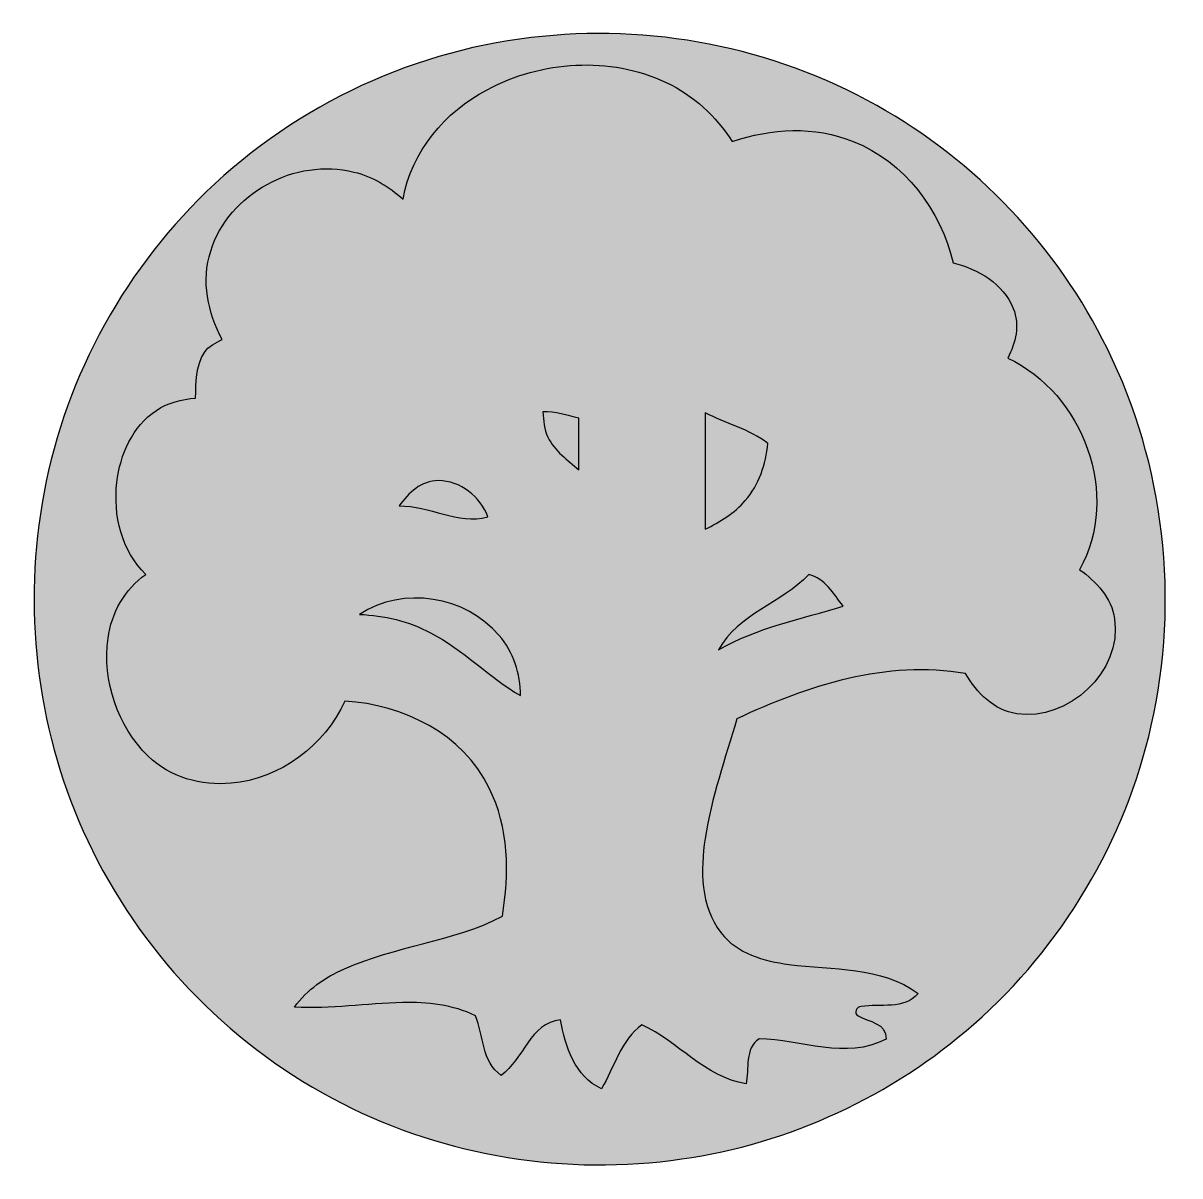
# Model space of a CAD drawing. Header units: centimetres. Extents: x 6.46 to 9.1, y -6.48 to -3.85.
import ezdxf

# ---------------------------------------------------------------- set-up
doc = ezdxf.new("R2010")
doc.units = ezdxf.units.CM
doc.header["$MEASUREMENT"] = 0
doc.layers.add('Layer 1', color=7, linetype='Continuous')

msp = doc.modelspace()

# ---------------------------------------------------------------- hatches: boundary and pattern name
at = {"layer": 'Layer 1', "true_color": 0x000000}
h = msp.add_hatch(color=18, dxfattribs=at)
edge = h.paths.add_edge_path()
edge.add_spline(control_points=[(7.62086, -3.88386), (7.89171, -3.85068), (8.17268, -3.9049), (8.41073, -4.03894), (8.6373, -4.16533), (8.82387, -4.36197), (8.93783, -4.59513), (9.06873, -4.85934), (9.10357, -5.16881), (9.03807, -5.45599), (8.9789, -5.71842), (8.83496, -5.96091), (8.63263, -6.13814), (8.44625, -6.30255), (8.21141, -6.41138), (7.96529, -6.44621), (7.70193, -6.48488), (7.42661, -6.4408), (7.18953, -6.31944), (6.94369, -6.19489), (6.73999, -5.98899), (6.61863, -5.74161), (6.50107, -5.50577), (6.46, -5.23342), (6.49941, -4.97314), (6.53883, -4.70331), (6.66739, -4.44755), (6.86028, -4.25476), (7.06242, -4.0502), (7.33512, -3.91721), (7.62086, -3.88386)], knot_values=[0, 0, 0, 0, 0.1, 0.1, 0.1, 0.2, 0.2, 0.2, 0.3, 0.3, 0.3, 0.4, 0.4, 0.4, 0.5, 0.5, 0.5, 0.6, 0.6, 0.6, 0.7, 0.7, 0.7, 0.8, 0.8, 0.8, 0.9, 0.9, 0.9, 1, 1, 1, 1], degree=3, periodic=1)
h = msp.add_hatch(color=18, dxfattribs=at)
edge = h.paths.add_edge_path()
edge.add_spline(control_points=[(7.52033, -4.00285), (7.42417, -4.05323), (7.34709, -4.14451), (7.32821, -4.25314), (7.296, -4.22439), (7.25833, -4.20089), (7.2159, -4.1909), (7.08257, -4.15733), (6.92938, -4.23942), (6.88861, -4.37175), (6.8669, -4.43917), (6.88189, -4.5126), (6.91478, -4.57365), (6.89989, -4.58136), (6.88345, -4.58847), (6.8744, -4.60336), (6.85386, -4.6338), (6.85503, -4.67219), (6.85405, -4.70738), (6.82272, -4.71072), (6.7906, -4.71724), (6.76442, -4.73576), (6.71021, -4.77214), (6.68141, -4.83682), (6.6743, -4.90009), (6.66525, -4.97506), (6.68501, -5.05649), (6.74009, -5.11043), (6.69221, -5.14414), (6.66155, -5.19859), (6.65406, -5.25632), (6.64092, -5.35359), (6.67518, -5.45733), (6.74593, -5.52585), (6.79518, -5.57446), (6.86758, -5.59358), (6.93542, -5.58772), (7.04763, -5.57809), (7.14885, -5.50134), (7.19556, -5.39991), (7.32792, -5.40797), (7.46583, -5.47451), (7.525, -5.59854), (7.57045, -5.68871), (7.57142, -5.79399), (7.55526, -5.89171), (7.44159, -5.95062), (7.31021, -5.95951), (7.1941, -6.01167), (7.15001, -6.03145), (7.10846, -6.05938), (7.08023, -6.09916), (7.16276, -6.10428), (7.24471, -6.09087), (7.32704, -6.08894), (7.38378, -6.08768), (7.44208, -6.09383), (7.49366, -6.11895), (7.51254, -6.16459), (7.50787, -6.22401), (7.55244, -6.2552), (7.60354, -6.21927), (7.61823, -6.13532), (7.68821, -6.12836), (7.69959, -6.18889), (7.72032, -6.25839), (7.78183, -6.28565), (7.81142, -6.23638), (7.82543, -6.17496), (7.87409, -6.13955), (7.9573, -6.178), (8.01784, -6.2592), (8.11214, -6.27461), (8.11935, -6.2409), (8.10854, -6.19334), (8.14192, -6.1717), (8.23788, -6.1734), (8.34066, -6.2212), (8.43224, -6.17229), (8.43448, -6.13525), (8.39156, -6.13362), (8.3683, -6.11887), (8.3573, -6.11487), (8.36499, -6.09694), (8.37521, -6.09798), (8.41852, -6.09065), (8.47272, -6.10636), (8.50533, -6.06842), (8.42085, -6.00455), (8.30942, -6.01552), (8.21025, -6.00159), (8.15292, -5.99433), (8.09122, -5.97692), (8.05463, -5.92891), (8.00762, -5.86845), (8.00772, -5.78606), (8.01862, -5.71375), (8.03273, -5.62024), (8.06485, -5.53089), (8.09122, -5.44035), (8.25307, -5.36456), (8.43341, -5.30521), (8.61404, -5.33722), (8.63876, -5.38145), (8.67876, -5.42072), (8.73073, -5.42879), (8.84907, -5.44636), (8.97189, -5.33263), (8.95428, -5.21186), (8.94805, -5.16377), (8.91223, -5.12673), (8.87447, -5.09962), (8.96946, -4.93024), (8.88294, -4.69657), (8.71009, -4.6161), (8.72888, -4.58187), (8.73822, -4.54001), (8.72265, -4.50274), (8.69978, -4.44613), (8.64265, -4.41191), (8.58523, -4.39879), (8.5573, -4.27802), (8.47419, -4.16726), (8.35711, -4.12124), (8.26903, -4.08502), (8.16927, -4.09095), (8.08032, -4.12103), (8.04382, -4.06324), (7.99127, -4.01552), (7.92937, -3.98626), (7.80091, -3.92528), (7.64461, -3.93654), (7.52033, -4.00285)], knot_values=[0, 0, 0, 0, 0.0227273, 0.0227273, 0.0227273, 0.0454545, 0.0454545, 0.0454545, 0.0681818, 0.0681818, 0.0681818, 0.0909091, 0.0909091, 0.0909091, 0.1136364, 0.1136364, 0.1136364, 0.1363636, 0.1363636, 0.1363636, 0.1590909, 0.1590909, 0.1590909, 0.1818182, 0.1818182, 0.1818182, 0.2045455, 0.2045455, 0.2045455, 0.2272727, 0.2272727, 0.2272727, 0.25, 0.25, 0.25, 0.2727273, 0.2727273, 0.2727273, 0.2954545, 0.2954545, 0.2954545, 0.3181818, 0.3181818, 0.3181818, 0.3409091, 0.3409091, 0.3409091, 0.3636364, 0.3636364, 0.3636364, 0.3863636, 0.3863636, 0.3863636, 0.4090909, 0.4090909, 0.4090909, 0.4318182, 0.4318182, 0.4318182, 0.4545455, 0.4545455, 0.4545455, 0.4772727, 0.4772727, 0.4772727, 0.5, 0.5, 0.5, 0.5227273, 0.5227273, 0.5227273, 0.5454545, 0.5454545, 0.5454545, 0.5681818, 0.5681818, 0.5681818, 0.5909091, 0.5909091, 0.5909091, 0.6136364, 0.6136364, 0.6136364, 0.6363636, 0.6363636, 0.6363636, 0.6590909, 0.6590909, 0.6590909, 0.6818182, 0.6818182, 0.6818182, 0.7045455, 0.7045455, 0.7045455, 0.7272727, 0.7272727, 0.7272727, 0.75, 0.75, 0.75, 0.7727273, 0.7727273, 0.7727273, 0.7954545, 0.7954545, 0.7954545, 0.8181818, 0.8181818, 0.8181818, 0.8409091, 0.8409091, 0.8409091, 0.8636364, 0.8636364, 0.8636364, 0.8863636, 0.8863636, 0.8863636, 0.9090909, 0.9090909, 0.9090909, 0.9318182, 0.9318182, 0.9318182, 0.9545455, 0.9545455, 0.9545455, 0.9772727, 0.9772727, 0.9772727, 1, 1, 1, 1], degree=3, periodic=1)
h = msp.add_hatch(color=18, dxfattribs=at)
edge = h.paths.add_edge_path()
edge.add_spline(control_points=[(7.64791, -4.73909), (7.67604, -4.73738), (7.70271, -4.74753), (7.72996, -4.75324), (7.72986, -4.79273), (7.72996, -4.83222), (7.72986, -4.87171), (7.70436, -4.84912), (7.67468, -4.82851), (7.6594, -4.79695), (7.65025, -4.77909), (7.64908, -4.75872), (7.64791, -4.73909)], knot_values=[0, 0, 0, 0, 0.25, 0.25, 0.25, 0.5, 0.5, 0.5, 0.75, 0.75, 0.75, 1, 1, 1, 1], degree=3, periodic=1)
h = msp.add_hatch(color=18, dxfattribs=at)
edge = h.paths.add_edge_path()
edge.add_spline(control_points=[(8.01881, -4.74138), (8.0665, -4.76502), (8.11925, -4.7788), (8.16226, -4.81125), (8.1573, -4.85837), (8.14202, -4.90579), (8.1103, -4.9418), (8.08567, -4.97069), (8.05268, -4.99055), (8.01901, -5.00693), (8.01881, -4.91839), (8.01911, -4.82985), (8.01881, -4.74138)], knot_values=[0, 0, 0, 0, 0.25, 0.25, 0.25, 0.5, 0.5, 0.5, 0.75, 0.75, 0.75, 1, 1, 1, 1], degree=3, periodic=1)
h = msp.add_hatch(color=18, dxfattribs=at)
edge = h.paths.add_edge_path()
edge.add_spline(control_points=[(7.31965, -4.9541), (7.33979, -4.92387), (7.37035, -4.89616), (7.40889, -4.89594), (7.45853, -4.89653), (7.50602, -4.93253), (7.52198, -4.97922), (7.45269, -4.99751), (7.38865, -4.95269), (7.31965, -4.9541)], knot_values=[0, 0, 0, 0, 0.3333333, 0.3333333, 0.3333333, 0.6666667, 0.6666667, 0.6666667, 1, 1, 1, 1], degree=3, periodic=1)
h = msp.add_hatch(color=18, dxfattribs=at)
edge = h.paths.add_edge_path()
edge.add_spline(control_points=[(8.04918, -5.28277), (8.09395, -5.2006), (8.1937, -5.1763), (8.2556, -5.11065), (8.29316, -5.11925), (8.31156, -5.15555), (8.33443, -5.18274), (8.23827, -5.21276), (8.13725, -5.23164), (8.04918, -5.28277)], knot_values=[0, 0, 0, 0, 0.3333333, 0.3333333, 0.3333333, 0.6666667, 0.6666667, 0.6666667, 1, 1, 1, 1], degree=3, periodic=1)
h = msp.add_hatch(color=18, dxfattribs=at)
edge = h.paths.add_edge_path()
edge.add_spline(control_points=[(7.22894, -5.20179), (7.32792, -5.13636), (7.47176, -5.1597), (7.54767, -5.24994), (7.58057, -5.28765), (7.59663, -5.33767), (7.59663, -5.38738), (7.52432, -5.345), (7.46592, -5.28247), (7.39118, -5.24394), (7.34145, -5.2169), (7.2851, -5.2046), (7.22894, -5.20179)], knot_values=[0, 0, 0, 0, 0.25, 0.25, 0.25, 0.5, 0.5, 0.5, 0.75, 0.75, 0.75, 1, 1, 1, 1], degree=3, periodic=1)

# ---------------------------------------------------------------- linework, layer by layer
at = {"layer": 'Layer 1'}
for points, knots in [([(7.62086, -3.88386), (7.89171, -3.85068), (8.17268, -3.9049), (8.41073, -4.03894), (8.6373, -4.16533), (8.82387, -4.36197), (8.93783, -4.59513), (9.06873, -4.85934), (9.10357, -5.16881), (9.03807, -5.45599), (8.9789, -5.71842), (8.83496, -5.96091), (8.63263, -6.13814), (8.44625, -6.30255), (8.21141, -6.41138), (7.96529, -6.44621), (7.70193, -6.48488), (7.42661, -6.4408), (7.18953, -6.31944), (6.94369, -6.19489), (6.73999, -5.98899), (6.61863, -5.74161), (6.50107, -5.50577), (6.46, -5.23342), (6.49941, -4.97314), (6.53883, -4.70331), (6.66739, -4.44755), (6.86028, -4.25476), (7.06242, -4.0502), (7.33512, -3.91721), (7.62086, -3.88386)], [0, 0, 0, 0, 0.1, 0.1, 0.1, 0.2, 0.2, 0.2, 0.3, 0.3, 0.3, 0.4, 0.4, 0.4, 0.5, 0.5, 0.5, 0.6, 0.6, 0.6, 0.7, 0.7, 0.7, 0.8, 0.8, 0.8, 0.9, 0.9, 0.9, 1, 1, 1, 1]), ([(7.52033, -4.00285), (7.42417, -4.05323), (7.34709, -4.14451), (7.32821, -4.25314), (7.296, -4.22439), (7.25833, -4.20089), (7.2159, -4.1909), (7.08257, -4.15733), (6.92938, -4.23942), (6.88861, -4.37175), (6.8669, -4.43917), (6.88189, -4.5126), (6.91478, -4.57365), (6.89989, -4.58136), (6.88345, -4.58847), (6.8744, -4.60336), (6.85386, -4.6338), (6.85503, -4.67219), (6.85405, -4.70738), (6.82272, -4.71072), (6.7906, -4.71724), (6.76442, -4.73576), (6.71021, -4.77214), (6.68141, -4.83682), (6.6743, -4.90009), (6.66525, -4.97506), (6.68501, -5.05649), (6.74009, -5.11043), (6.69221, -5.14414), (6.66155, -5.19859), (6.65406, -5.25632), (6.64092, -5.35359), (6.67518, -5.45733), (6.74593, -5.52585), (6.79518, -5.57446), (6.86758, -5.59358), (6.93542, -5.58772), (7.04763, -5.57809), (7.14885, -5.50134), (7.19556, -5.39991), (7.32792, -5.40797), (7.46583, -5.47451), (7.525, -5.59854), (7.57045, -5.68871), (7.57142, -5.79399), (7.55526, -5.89171), (7.44159, -5.95062), (7.31021, -5.95951), (7.1941, -6.01167), (7.15001, -6.03145), (7.10846, -6.05938), (7.08023, -6.09916), (7.16276, -6.10428), (7.24471, -6.09087), (7.32704, -6.08894), (7.38378, -6.08768), (7.44208, -6.09383), (7.49366, -6.11895), (7.51254, -6.16459), (7.50787, -6.22401), (7.55244, -6.2552), (7.60354, -6.21927), (7.61823, -6.13532), (7.68821, -6.12836), (7.69959, -6.18889), (7.72032, -6.25839), (7.78183, -6.28565), (7.81142, -6.23638), (7.82543, -6.17496), (7.87409, -6.13955), (7.9573, -6.178), (8.01784, -6.2592), (8.11214, -6.27461), (8.11935, -6.2409), (8.10854, -6.19334), (8.14192, -6.1717), (8.23788, -6.1734), (8.34066, -6.2212), (8.43224, -6.17229), (8.43448, -6.13525), (8.39156, -6.13362), (8.3683, -6.11887), (8.3573, -6.11487), (8.36499, -6.09694), (8.37521, -6.09798), (8.41852, -6.09065), (8.47272, -6.10636), (8.50533, -6.06842), (8.42085, -6.00455), (8.30942, -6.01552), (8.21025, -6.00159), (8.15292, -5.99433), (8.09122, -5.97692), (8.05463, -5.92891), (8.00762, -5.86845), (8.00772, -5.78606), (8.01862, -5.71375), (8.03273, -5.62024), (8.06485, -5.53089), (8.09122, -5.44035), (8.25307, -5.36456), (8.43341, -5.30521), (8.61404, -5.33722), (8.63876, -5.38145), (8.67876, -5.42072), (8.73073, -5.42879), (8.84907, -5.44636), (8.97189, -5.33263), (8.95428, -5.21186), (8.94805, -5.16377), (8.91223, -5.12673), (8.87447, -5.09962), (8.96946, -4.93024), (8.88294, -4.69657), (8.71009, -4.6161), (8.72888, -4.58187), (8.73822, -4.54001), (8.72265, -4.50274), (8.69978, -4.44613), (8.64265, -4.41191), (8.58523, -4.39879), (8.5573, -4.27802), (8.47419, -4.16726), (8.35711, -4.12124), (8.26903, -4.08502), (8.16927, -4.09095), (8.08032, -4.12103), (8.04382, -4.06324), (7.99127, -4.01552), (7.92937, -3.98626), (7.80091, -3.92528), (7.64461, -3.93654), (7.52033, -4.00285)], [0, 0, 0, 0, 0.0227273, 0.0227273, 0.0227273, 0.0454545, 0.0454545, 0.0454545, 0.0681818, 0.0681818, 0.0681818, 0.0909091, 0.0909091, 0.0909091, 0.1136364, 0.1136364, 0.1136364, 0.1363636, 0.1363636, 0.1363636, 0.1590909, 0.1590909, 0.1590909, 0.1818182, 0.1818182, 0.1818182, 0.2045455, 0.2045455, 0.2045455, 0.2272727, 0.2272727, 0.2272727, 0.25, 0.25, 0.25, 0.2727273, 0.2727273, 0.2727273, 0.2954545, 0.2954545, 0.2954545, 0.3181818, 0.3181818, 0.3181818, 0.3409091, 0.3409091, 0.3409091, 0.3636364, 0.3636364, 0.3636364, 0.3863636, 0.3863636, 0.3863636, 0.4090909, 0.4090909, 0.4090909, 0.4318182, 0.4318182, 0.4318182, 0.4545455, 0.4545455, 0.4545455, 0.4772727, 0.4772727, 0.4772727, 0.5, 0.5, 0.5, 0.5227273, 0.5227273, 0.5227273, 0.5454545, 0.5454545, 0.5454545, 0.5681818, 0.5681818, 0.5681818, 0.5909091, 0.5909091, 0.5909091, 0.6136364, 0.6136364, 0.6136364, 0.6363636, 0.6363636, 0.6363636, 0.6590909, 0.6590909, 0.6590909, 0.6818182, 0.6818182, 0.6818182, 0.7045455, 0.7045455, 0.7045455, 0.7272727, 0.7272727, 0.7272727, 0.75, 0.75, 0.75, 0.7727273, 0.7727273, 0.7727273, 0.7954545, 0.7954545, 0.7954545, 0.8181818, 0.8181818, 0.8181818, 0.8409091, 0.8409091, 0.8409091, 0.8636364, 0.8636364, 0.8636364, 0.8863636, 0.8863636, 0.8863636, 0.9090909, 0.9090909, 0.9090909, 0.9318182, 0.9318182, 0.9318182, 0.9545455, 0.9545455, 0.9545455, 0.9772727, 0.9772727, 0.9772727, 1, 1, 1, 1]), ([(7.64791, -4.73909), (7.67604, -4.73738), (7.70271, -4.74753), (7.72996, -4.75324), (7.72986, -4.79273), (7.72996, -4.83222), (7.72986, -4.87171), (7.70436, -4.84912), (7.67468, -4.82851), (7.6594, -4.79695), (7.65025, -4.77909), (7.64908, -4.75872), (7.64791, -4.73909)], [0, 0, 0, 0, 0.25, 0.25, 0.25, 0.5, 0.5, 0.5, 0.75, 0.75, 0.75, 1, 1, 1, 1]), ([(8.01881, -4.74138), (8.0665, -4.76502), (8.11925, -4.7788), (8.16226, -4.81125), (8.1573, -4.85837), (8.14202, -4.90579), (8.1103, -4.9418), (8.08567, -4.97069), (8.05268, -4.99055), (8.01901, -5.00693), (8.01881, -4.91839), (8.01911, -4.82985), (8.01881, -4.74138)], [0, 0, 0, 0, 0.25, 0.25, 0.25, 0.5, 0.5, 0.5, 0.75, 0.75, 0.75, 1, 1, 1, 1]), ([(7.31965, -4.9541), (7.33979, -4.92387), (7.37035, -4.89616), (7.40889, -4.89594), (7.45853, -4.89653), (7.50602, -4.93253), (7.52198, -4.97922), (7.45269, -4.99751), (7.38865, -4.95269), (7.31965, -4.9541)], [0, 0, 0, 0, 0.3333333, 0.3333333, 0.3333333, 0.6666667, 0.6666667, 0.6666667, 1, 1, 1, 1]), ([(8.04918, -5.28277), (8.09395, -5.2006), (8.1937, -5.1763), (8.2556, -5.11065), (8.29316, -5.11925), (8.31156, -5.15555), (8.33443, -5.18274), (8.23827, -5.21276), (8.13725, -5.23164), (8.04918, -5.28277)], [0, 0, 0, 0, 0.3333333, 0.3333333, 0.3333333, 0.6666667, 0.6666667, 0.6666667, 1, 1, 1, 1]), ([(7.22894, -5.20179), (7.32792, -5.13636), (7.47176, -5.1597), (7.54767, -5.24994), (7.58057, -5.28765), (7.59663, -5.33767), (7.59663, -5.38738), (7.52432, -5.345), (7.46592, -5.28247), (7.39118, -5.24394), (7.34145, -5.2169), (7.2851, -5.2046), (7.22894, -5.20179)], [0, 0, 0, 0, 0.25, 0.25, 0.25, 0.5, 0.5, 0.5, 0.75, 0.75, 0.75, 1, 1, 1, 1])]:
    msp.add_open_spline(points, degree=3, knots=knots, dxfattribs=at)

doc.saveas('drawing.dxf')
